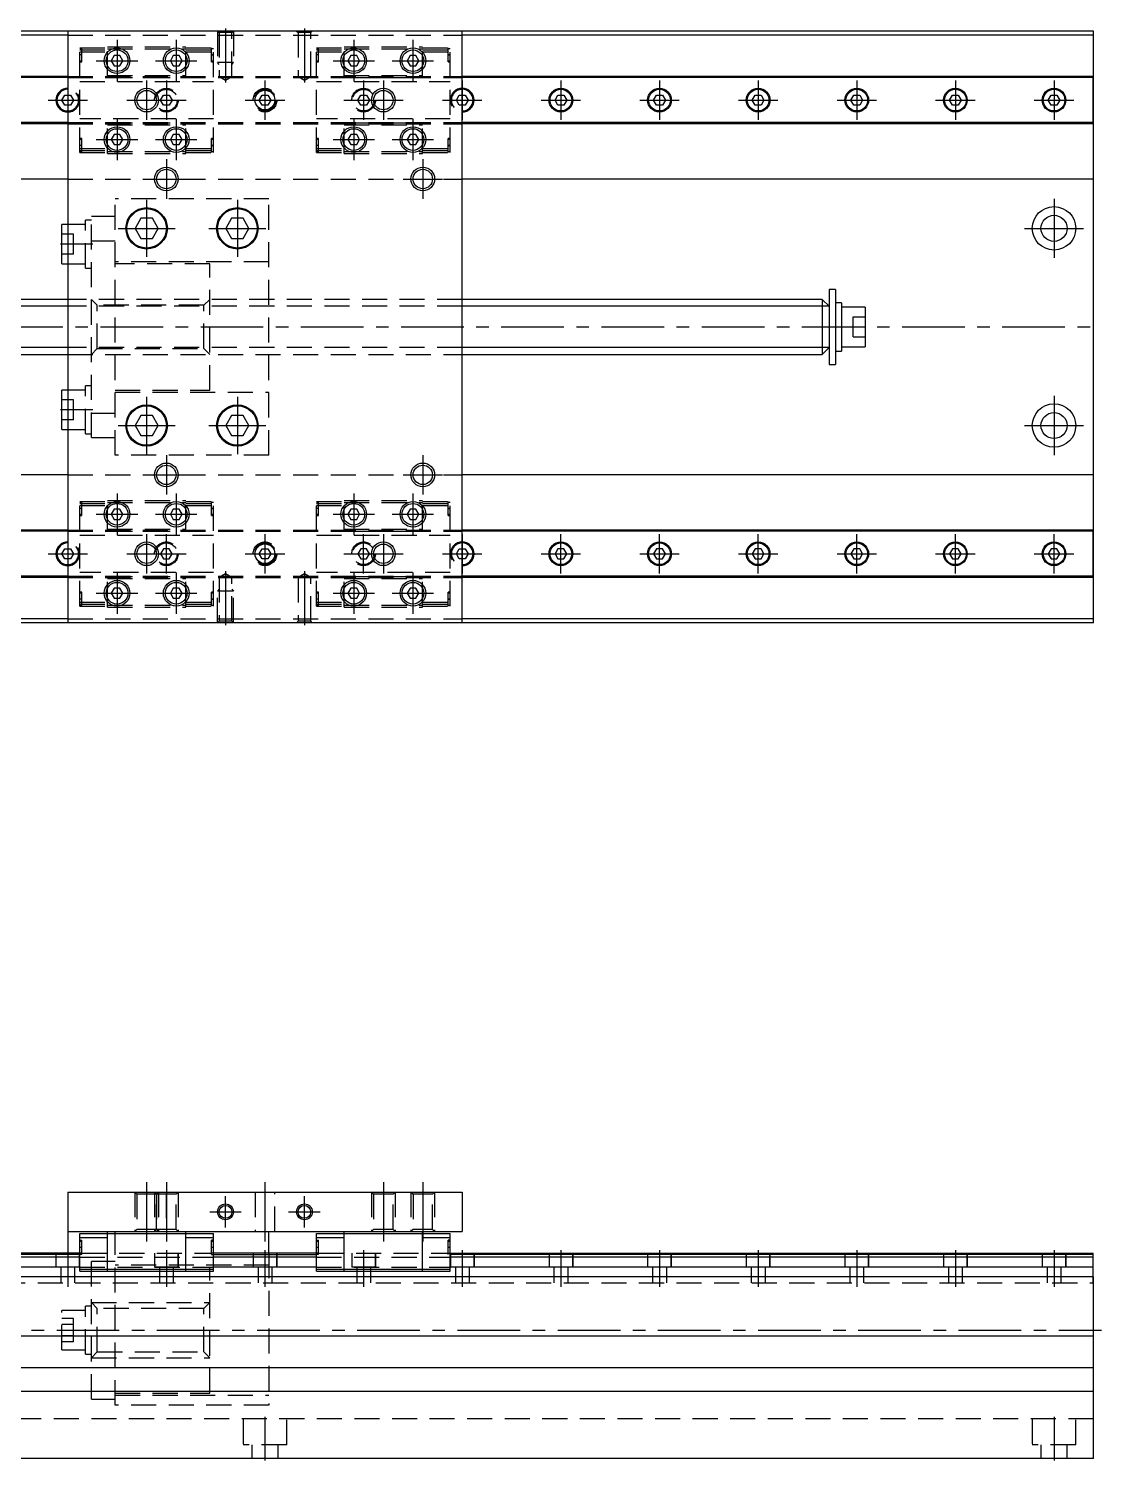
# Model space of a CAD drawing. Extents: x -2 to 779, y -8 to 380.
# Drawn here: x 507.6 to 779.5, y 17 to 380 of the extents above; entities that cross this region are included whole.
import ezdxf

# ---------------------------------------------------------------- set-up
doc = ezdxf.new("R2010")
doc.units = 0
doc.header["$LTSCALE"] = 0.5
doc.linetypes.add('CENTER', pattern=[50.8, 31.75, -6.35, 6.35, -6.35])
doc.linetypes.add('DASHED', pattern=[19.05, 12.7, -6.35])
for name, color, linetype in [('MSM_CENTER', 1, 'CENTER'), ('MSM_CONTINUOUS', 7, 'CONTINUOUS'), ('MSM_DASHED', 4, 'DASHED'), ('MSM_NARROW', 5, 'CONTINUOUS')]:
    doc.layers.add(name, color=color, linetype=linetype)

msp = doc.modelspace()

# ---------------------------------------------------------------- linework, layer by layer
at = {"layer": 'MSM_CENTER'}
for p, q in [((557.49, 379.96), (557.49, 366.28)), ((577.49, 379.96), (577.49, 366.28)), ((529.99, 377.08), (529.99, 366.58)), ((544.99, 377.08), (544.99, 366.58)), ((589.99, 377.08), (589.99, 366.58)), ((604.99, 377.08), (604.99, 366.58)), ((521.07, 373.33), (520.52, 373.33)), ((524.74, 371.83), (535.24, 371.83)), ((539.74, 371.83), (550.24, 371.83)), ((554.47, 373.33), (553.92, 373.33)), ((581.07, 373.33), (580.52, 373.33)), ((584.74, 371.83), (595.24, 371.83)), ((599.74, 371.83), (610.24, 371.83)), ((614.47, 373.33), (613.92, 373.33)), ((517.49, 366.83), (517.49, 356.83)), ((537.49, 366.83), (537.49, 356.83)), ((542.49, 366.83), (542.49, 356.83)), ((567.49, 366.83), (567.49, 356.83)), ((592.49, 366.83), (592.49, 356.83)), ((597.49, 366.83), (597.49, 356.83)), ((617.49, 366.83), (617.49, 356.83)), ((642.49, 366.83), (642.49, 356.83)), ((667.49, 366.83), (667.49, 356.83)), ((692.49, 366.83), (692.49, 356.83)), ((717.49, 366.83), (717.49, 356.83)), ((742.49, 366.83), (742.49, 356.83)), ((767.49, 366.83), (767.49, 356.83)), ((512.49, 361.83), (522.49, 361.83)), ((532.49, 361.83), (547.49, 361.83)), ((562.49, 361.83), (572.49, 361.83)), ((587.49, 361.83), (602.49, 361.83)), ((612.49, 361.83), (622.49, 361.83)), ((637.49, 361.83), (647.49, 361.83)), ((662.49, 361.83), (672.49, 361.83)), ((687.49, 361.83), (697.49, 361.83)), ((712.49, 361.83), (722.49, 361.83)), ((737.49, 361.83), (747.49, 361.83)), ((762.49, 361.83), (772.49, 361.83)), ((529.99, 357.08), (529.99, 346.58)), ((544.99, 357.08), (544.99, 346.58)), ((589.99, 357.08), (589.99, 346.58)), ((604.99, 357.08), (604.99, 346.58)), ((521.07, 350.33), (520.52, 350.33)), ((524.74, 351.83), (535.24, 351.83)), ((539.74, 351.83), (550.24, 351.83)), ((554.47, 350.33), (553.92, 350.33)), ((581.07, 350.33), (580.52, 350.33)), ((584.74, 351.83), (595.24, 351.83)), ((599.74, 351.83), (610.24, 351.83)), ((614.47, 350.33), (613.92, 350.33)), ((542.49, 346.83), (542.49, 336.83)), ((607.49, 346.83), (607.49, 336.83)), ((537.49, 341.83), (547.49, 341.83)), ((602.49, 341.83), (612.49, 341.83)), ((537.49, 336.58), (537.49, 322.08)), ((560.49, 336.58), (560.49, 322.08)), ((767.49, 336.83), (767.49, 321.83)), ((530.24, 329.33), (544.74, 329.33)), ((553.24, 329.33), (567.74, 329.33)), ((759.99, 329.33), (774.99, 329.33)), ((523.87, 325.33), (515.62, 325.33)), ((246.39, 304.33), (779.49, 304.33)), ((767.49, 286.83), (767.49, 271.83)), ((523.87, 283.33), (515.62, 283.33)), ((537.49, 286.58), (537.49, 272.08)), ((560.49, 286.58), (560.49, 272.08)), ((530.24, 279.33), (544.74, 279.33)), ((553.24, 279.33), (567.74, 279.33)), ((759.99, 279.33), (774.99, 279.33)), ((542.49, 271.83), (542.49, 261.83)), ((607.49, 271.83), (607.49, 261.83)), ((537.49, 266.83), (547.49, 266.83)), ((602.49, 266.83), (612.49, 266.83)), ((529.99, 262.08), (529.99, 251.58)), ((544.99, 262.08), (544.99, 251.58)), ((589.99, 262.08), (589.99, 251.58)), ((604.99, 262.08), (604.99, 251.58)), ((521.07, 258.33), (520.52, 258.33)), ((554.47, 258.33), (553.92, 258.33)), ((581.07, 258.33), (580.52, 258.33)), ((614.47, 258.33), (613.92, 258.33)), ((524.74, 256.83), (535.24, 256.83)), ((539.74, 256.83), (550.24, 256.83)), ((584.74, 256.83), (595.24, 256.83)), ((599.74, 256.83), (610.24, 256.83)), ((517.49, 251.83), (517.49, 241.83)), ((537.49, 251.83), (537.49, 241.83)), ((542.49, 241.83), (542.49, 251.83)), ((567.49, 251.83), (567.49, 241.83)), ((592.49, 241.83), (592.49, 251.83)), ((597.49, 251.83), (597.49, 241.83)), ((617.49, 251.83), (617.49, 241.83)), ((642.49, 241.83), (642.49, 251.83)), ((667.49, 241.83), (667.49, 251.83)), ((692.49, 241.83), (692.49, 251.83)), ((717.49, 241.83), (717.49, 251.83)), ((742.49, 241.83), (742.49, 251.83)), ((767.49, 241.83), (767.49, 251.83)), ((512.49, 246.83), (522.49, 246.83)), ((532.49, 246.83), (547.49, 246.83)), ((562.49, 246.83), (572.49, 246.83)), ((587.49, 246.83), (602.49, 246.83)), ((612.49, 246.83), (622.49, 246.83)), ((637.49, 246.83), (647.49, 246.83)), ((662.49, 246.83), (672.49, 246.83)), ((687.49, 246.83), (697.49, 246.83)), ((712.49, 246.83), (722.49, 246.83)), ((737.49, 246.83), (747.49, 246.83)), ((762.49, 246.83), (772.49, 246.83)), ((529.99, 242.08), (529.99, 231.58)), ((544.99, 242.08), (544.99, 231.58)), ((557.49, 242.39), (557.49, 228.71)), ((577.49, 242.39), (577.49, 228.71)), ((589.99, 242.08), (589.99, 231.58)), ((604.99, 242.08), (604.99, 231.58)), ((524.74, 236.83), (535.24, 236.83)), ((539.74, 236.83), (550.24, 236.83)), ((584.74, 236.83), (595.24, 236.83)), ((599.74, 236.83), (610.24, 236.83)), ((521.07, 235.33), (520.52, 235.33)), ((554.47, 235.33), (553.92, 235.33)), ((581.07, 235.33), (580.52, 235.33)), ((614.47, 235.33), (613.92, 235.33)), ((537.49, 87.5), (537.49, 72.5)), ((542.49, 87.5), (542.49, 72.5)), ((567.49, 87.5), (567.49, 72.5)), ((597.49, 87.5), (597.49, 72.5)), ((607.49, 87.5), (607.49, 72.5)), ((557.49, 76), (557.49, 84)), ((577.49, 76), (577.49, 84)), ((553.49, 80), (561.49, 80)), ((573.49, 80), (581.49, 80)), ((517.49, 70.32), (517.49, 60.98)), ((521.07, 71), (520.52, 71)), ((542.49, 70.32), (542.49, 60.98)), ((554.47, 71), (553.92, 71)), ((567.49, 70.32), (567.49, 60.98)), ((581.07, 71), (580.52, 71)), ((592.49, 70.32), (592.49, 60.98)), ((614.47, 71), (613.92, 71)), ((617.49, 70.32), (617.49, 60.98)), ((642.49, 70.32), (642.49, 60.98)), ((667.49, 70.32), (667.49, 60.98)), ((692.49, 70.32), (692.49, 60.98)), ((717.49, 70.32), (717.49, 60.98)), ((742.49, 70.32), (742.49, 60.98)), ((767.49, 70.32), (767.49, 60.98)), ((286.09, 50), (779.49, 50)), ((567.49, 28), (567.49, 17)), ((767.49, 28), (767.49, 17))]:
    msp.add_line(p, q, dxfattribs=at)
at = {"layer": 'MSM_CONTINUOUS'}
for p, q in [((517.49, 378.33), (357.49, 378.33)), ((777.49, 379.33), (357.54, 379.33)), ((517.49, 379.33), (517.49, 229.33)), ((617.49, 229.33), (617.49, 379.33)), ((777.49, 378.33), (617.49, 378.33)), ((777.49, 229.33), (777.49, 379.33)), ((529.25, 373.11), (528.51, 371.83)), ((528.51, 371.83), (529.25, 370.55)), ((530.73, 373.11), (529.25, 373.11)), ((529.25, 370.55), (530.73, 370.55)), ((531.47, 371.83), (530.73, 373.11)), ((530.73, 370.55), (531.47, 371.83)), ((544.25, 373.11), (543.51, 371.83)), ((543.51, 371.83), (544.25, 370.55)), ((545.73, 373.11), (544.25, 373.11)), ((544.25, 370.55), (545.73, 370.55)), ((546.47, 371.83), (545.73, 373.11)), ((545.73, 370.55), (546.47, 371.83)), ((589.25, 373.11), (588.51, 371.83)), ((588.51, 371.83), (589.25, 370.55)), ((590.73, 373.11), (589.25, 373.11)), ((589.25, 370.55), (590.73, 370.55)), ((591.47, 371.83), (590.73, 373.11)), ((590.73, 370.55), (591.47, 371.83)), ((604.25, 373.11), (603.51, 371.83)), ((603.51, 371.83), (604.25, 370.55)), ((605.73, 373.11), (604.25, 373.11)), ((604.25, 370.55), (605.73, 370.55)), ((606.47, 371.83), (605.73, 373.11)), ((605.73, 370.55), (606.47, 371.83)), ((517.49, 367.83), (357.49, 367.83)), ((517.49, 367.53), (357.49, 367.53)), ((777.49, 367.83), (617.49, 367.83)), ((777.44, 367.53), (617.49, 367.53)), ((777.44, 355.83), (777.44, 367.83)), ((516.01, 361.83), (516.75, 363.11)), ((516.75, 363.11), (517.49, 363.11)), ((566.01, 361.83), (566.75, 363.11)), ((566.75, 363.11), (568.23, 363.11)), ((568.23, 363.11), (568.97, 361.83)), ((617.49, 363.11), (618.23, 363.11)), ((618.23, 363.11), (618.97, 361.83)), ((641.01, 361.83), (641.75, 363.11)), ((641.75, 363.11), (643.23, 363.11)), ((643.23, 363.11), (643.97, 361.83)), ((666.01, 361.83), (666.75, 363.11)), ((666.75, 363.11), (668.23, 363.11)), ((668.23, 363.11), (668.97, 361.83)), ((691.01, 361.83), (691.75, 363.11)), ((691.75, 363.11), (693.23, 363.11)), ((693.23, 363.11), (693.97, 361.83)), ((716.01, 361.83), (716.75, 363.11)), ((716.75, 363.11), (718.23, 363.11)), ((718.23, 363.11), (718.97, 361.83)), ((741.01, 361.83), (741.75, 363.11)), ((741.75, 363.11), (743.23, 363.11)), ((743.23, 363.11), (743.97, 361.83)), ((766.01, 361.83), (766.75, 363.11)), ((766.75, 363.11), (768.23, 363.11)), ((768.23, 363.11), (768.97, 361.83)), ((516.75, 360.55), (516.01, 361.83)), ((517.49, 360.55), (516.75, 360.55)), ((566.75, 360.55), (566.01, 361.83)), ((568.23, 360.55), (566.75, 360.55)), ((568.97, 361.83), (568.23, 360.55)), ((618.23, 360.55), (617.49, 360.55)), ((618.97, 361.83), (618.23, 360.55)), ((641.75, 360.55), (641.01, 361.83)), ((643.23, 360.55), (641.75, 360.55)), ((643.97, 361.83), (643.23, 360.55)), ((666.75, 360.55), (666.01, 361.83)), ((668.23, 360.55), (666.75, 360.55)), ((668.97, 361.83), (668.23, 360.55)), ((691.75, 360.55), (691.01, 361.83)), ((693.23, 360.55), (691.75, 360.55)), ((693.97, 361.83), (693.23, 360.55)), ((716.75, 360.55), (716.01, 361.83)), ((718.23, 360.55), (716.75, 360.55)), ((718.97, 361.83), (718.23, 360.55)), ((741.75, 360.55), (741.01, 361.83)), ((743.23, 360.55), (741.75, 360.55)), ((743.97, 361.83), (743.23, 360.55)), ((766.75, 360.55), (766.01, 361.83)), ((768.23, 360.55), (766.75, 360.55)), ((768.97, 361.83), (768.23, 360.55)), ((517.49, 356.13), (357.49, 356.13)), ((517.49, 355.83), (357.49, 355.83)), ((777.44, 356.13), (617.49, 356.13)), ((777.44, 355.83), (617.49, 355.83)), ((529.25, 353.11), (528.51, 351.83)), ((530.73, 353.11), (529.25, 353.11)), ((531.47, 351.83), (530.73, 353.11)), ((544.25, 353.11), (543.51, 351.83)), ((545.73, 353.11), (544.25, 353.11)), ((546.47, 351.83), (545.73, 353.11)), ((589.25, 353.11), (588.51, 351.83)), ((590.73, 353.11), (589.25, 353.11)), ((591.47, 351.83), (590.73, 353.11)), ((604.25, 353.11), (603.51, 351.83)), ((605.73, 353.11), (604.25, 353.11)), ((606.47, 351.83), (605.73, 353.11)), ((528.51, 351.83), (529.25, 350.55)), ((529.25, 350.55), (530.73, 350.55)), ((530.73, 350.55), (531.47, 351.83)), ((543.51, 351.83), (544.25, 350.55)), ((544.25, 350.55), (545.73, 350.55)), ((545.73, 350.55), (546.47, 351.83)), ((588.51, 351.83), (589.25, 350.55)), ((589.25, 350.55), (590.73, 350.55)), ((590.73, 350.55), (591.47, 351.83)), ((603.51, 351.83), (604.25, 350.55)), ((604.25, 350.55), (605.73, 350.55)), ((605.73, 350.55), (606.47, 351.83)), ((517.49, 341.83), (357.49, 341.83)), ((777.49, 341.83), (617.49, 341.83)), ((515.99, 320.33), (515.99, 330.33)), ((517.49, 330.33), (515.99, 330.33)), ((536.03, 331.87), (534.56, 329.33)), ((538.96, 331.87), (536.03, 331.87)), ((540.43, 329.33), (538.96, 331.87)), ((559.03, 331.87), (557.56, 329.33)), ((561.96, 331.87), (559.03, 331.87)), ((563.43, 329.33), (561.96, 331.87)), ((534.56, 329.33), (536.03, 326.79)), ((536.03, 326.79), (538.96, 326.79)), ((538.96, 326.79), (540.43, 329.33)), ((557.56, 329.33), (559.03, 326.79)), ((559.03, 326.79), (561.96, 326.79)), ((561.96, 326.79), (563.43, 329.33)), ((515.99, 320.33), (517.49, 320.33)), ((710.49, 313.83), (710.49, 294.83)), ((712.09, 313.83), (710.49, 313.83)), ((712.09, 313.83), (712.09, 294.83)), ((517.49, 311.33), (357.49, 311.33)), ((708.74, 311.33), (617.49, 311.33)), ((710.49, 309.58), (708.74, 311.33)), ((708.74, 311.33), (708.74, 297.33)), ((713.59, 310.43), (712.09, 310.43)), ((713.59, 310.43), (713.59, 298.23)), ((719.59, 309.33), (713.59, 309.33)), ((719.59, 309.33), (719.59, 299.33)), ((708.74, 297.33), (710.49, 299.08)), ((712.09, 298.23), (713.59, 298.23)), ((713.59, 299.33), (719.59, 299.33)), ((357.49, 297.33), (517.49, 297.33)), ((617.49, 297.33), (708.74, 297.33)), ((710.49, 294.83), (712.09, 294.83)), ((515.99, 278.33), (515.99, 288.33)), ((517.49, 288.33), (515.99, 288.33)), ((536.03, 281.87), (534.56, 279.33)), ((538.96, 281.87), (536.03, 281.87)), ((540.43, 279.33), (538.96, 281.87)), ((559.03, 281.87), (557.56, 279.33)), ((561.96, 281.87), (559.03, 281.87)), ((563.43, 279.33), (561.96, 281.87)), ((515.99, 278.33), (517.49, 278.33)), ((534.56, 279.33), (536.03, 276.79)), ((536.03, 276.79), (538.96, 276.79)), ((538.96, 276.79), (540.43, 279.33)), ((557.56, 279.33), (559.03, 276.79)), ((559.03, 276.79), (561.96, 276.79)), ((561.96, 276.79), (563.43, 279.33)), ((517.49, 266.83), (357.49, 266.83)), ((777.49, 266.83), (617.49, 266.83)), ((529.25, 258.11), (528.51, 256.83)), ((530.73, 258.11), (529.25, 258.11)), ((531.47, 256.83), (530.73, 258.11)), ((544.25, 258.11), (543.51, 256.83)), ((545.73, 258.11), (544.25, 258.11)), ((546.47, 256.83), (545.73, 258.11)), ((589.25, 258.11), (588.51, 256.83)), ((590.73, 258.11), (589.25, 258.11)), ((591.47, 256.83), (590.73, 258.11)), ((604.25, 258.11), (603.51, 256.83)), ((605.73, 258.11), (604.25, 258.11)), ((606.47, 256.83), (605.73, 258.11)), ((528.51, 256.83), (529.25, 255.55)), ((529.25, 255.55), (530.73, 255.55)), ((530.73, 255.55), (531.47, 256.83)), ((543.51, 256.83), (544.25, 255.55)), ((544.25, 255.55), (545.73, 255.55)), ((545.73, 255.55), (546.47, 256.83)), ((588.51, 256.83), (589.25, 255.55)), ((589.25, 255.55), (590.73, 255.55)), ((590.73, 255.55), (591.47, 256.83)), ((603.51, 256.83), (604.25, 255.55)), ((604.25, 255.55), (605.73, 255.55)), ((605.73, 255.55), (606.47, 256.83)), ((517.49, 252.83), (357.49, 252.83)), ((517.49, 252.53), (357.49, 252.53)), ((777.44, 252.83), (617.49, 252.83)), ((777.44, 252.53), (617.49, 252.53)), ((777.44, 240.83), (777.44, 252.83)), ((516.01, 246.83), (516.75, 248.11)), ((516.75, 245.55), (516.01, 246.83)), ((516.75, 248.11), (517.49, 248.11)), ((566.01, 246.83), (566.75, 248.11)), ((566.75, 245.55), (566.01, 246.83)), ((566.75, 248.11), (568.23, 248.11)), ((568.23, 248.11), (568.97, 246.83)), ((568.97, 246.83), (568.23, 245.55)), ((617.49, 248.11), (618.23, 248.11)), ((618.23, 248.11), (618.97, 246.83)), ((618.97, 246.83), (618.23, 245.55)), ((641.75, 248.11), (641.01, 246.83)), ((641.01, 246.83), (641.75, 245.55)), ((643.23, 248.11), (641.75, 248.11)), ((643.97, 246.83), (643.23, 248.11)), ((643.23, 245.55), (643.97, 246.83)), ((666.75, 248.11), (666.01, 246.83)), ((666.01, 246.83), (666.75, 245.55)), ((668.23, 248.11), (666.75, 248.11)), ((668.97, 246.83), (668.23, 248.11)), ((668.23, 245.55), (668.97, 246.83)), ((691.75, 248.11), (691.01, 246.83)), ((691.01, 246.83), (691.75, 245.55)), ((693.23, 248.11), (691.75, 248.11)), ((693.97, 246.83), (693.23, 248.11)), ((693.23, 245.55), (693.97, 246.83)), ((716.75, 248.11), (716.01, 246.83)), ((716.01, 246.83), (716.75, 245.55)), ((718.23, 248.11), (716.75, 248.11)), ((718.97, 246.83), (718.23, 248.11)), ((718.23, 245.55), (718.97, 246.83)), ((741.75, 248.11), (741.01, 246.83)), ((741.01, 246.83), (741.75, 245.55)), ((743.23, 248.11), (741.75, 248.11)), ((743.97, 246.83), (743.23, 248.11)), ((743.23, 245.55), (743.97, 246.83)), ((766.75, 248.11), (766.01, 246.83)), ((766.01, 246.83), (766.75, 245.55)), ((768.23, 248.11), (766.75, 248.11)), ((768.97, 246.83), (768.23, 248.11)), ((768.23, 245.55), (768.97, 246.83)), ((517.49, 245.55), (516.75, 245.55)), ((568.23, 245.55), (566.75, 245.55)), ((618.23, 245.55), (617.49, 245.55)), ((641.75, 245.55), (643.23, 245.55)), ((666.75, 245.55), (668.23, 245.55)), ((691.75, 245.55), (693.23, 245.55)), ((716.75, 245.55), (718.23, 245.55)), ((741.75, 245.55), (743.23, 245.55)), ((766.75, 245.55), (768.23, 245.55)), ((517.49, 241.13), (357.49, 241.13)), ((517.49, 240.83), (357.49, 240.83)), ((777.44, 241.13), (617.49, 241.13)), ((777.49, 240.83), (617.49, 240.83)), ((529.25, 238.11), (528.51, 236.83)), ((528.51, 236.83), (529.25, 235.55)), ((530.73, 238.11), (529.25, 238.11)), ((531.47, 236.83), (530.73, 238.11)), ((530.73, 235.55), (531.47, 236.83)), ((544.25, 238.11), (543.51, 236.83)), ((543.51, 236.83), (544.25, 235.55)), ((545.73, 238.11), (544.25, 238.11)), ((546.47, 236.83), (545.73, 238.11)), ((545.73, 235.55), (546.47, 236.83)), ((589.25, 238.11), (588.51, 236.83)), ((588.51, 236.83), (589.25, 235.55)), ((590.73, 238.11), (589.25, 238.11)), ((591.47, 236.83), (590.73, 238.11)), ((590.73, 235.55), (591.47, 236.83)), ((604.25, 238.11), (603.51, 236.83)), ((603.51, 236.83), (604.25, 235.55)), ((605.73, 238.11), (604.25, 238.11)), ((606.47, 236.83), (605.73, 238.11)), ((605.73, 235.55), (606.47, 236.83)), ((529.25, 235.55), (530.73, 235.55)), ((544.25, 235.55), (545.73, 235.55)), ((589.25, 235.55), (590.73, 235.55)), ((604.25, 235.55), (605.73, 235.55)), ((517.49, 230.33), (357.49, 230.33)), ((777.49, 229.33), (357.54, 229.33)), ((777.49, 230.33), (617.49, 230.33)), ((517.49, 85), (517.49, 75)), ((517.49, 85), (617.49, 85)), ((617.49, 85), (617.49, 75)), ((517.49, 75), (617.49, 75)), ((520.54, 74.5), (554.44, 74.5)), ((520.54, 65), (520.54, 74.5)), ((520.54, 73.5), (527.54, 73.5)), ((520.54, 72.8), (521.04, 72.8)), ((521.04, 69.2), (521.04, 72.8)), ((527.54, 65), (527.54, 75)), ((547.44, 65), (547.44, 75)), ((547.44, 73.5), (554.44, 73.5)), ((553.94, 69.2), (553.94, 72.8)), ((554.44, 72.8), (553.94, 72.8)), ((554.44, 65), (554.44, 74.5)), ((568.49, 69.5), (568.49, 75)), ((580.54, 65), (580.54, 74.5)), ((580.54, 74.5), (614.44, 74.5)), ((580.54, 73.5), (587.54, 73.5)), ((580.54, 72.8), (581.04, 72.8)), ((581.04, 69.2), (581.04, 72.8)), ((587.54, 65), (587.54, 75)), ((607.44, 65), (607.44, 75)), ((607.44, 73.5), (614.44, 73.5)), ((614.44, 72.8), (613.94, 72.8)), ((613.94, 69.2), (613.94, 72.8)), ((614.44, 65), (614.44, 74.5)), ((521.04, 69.5), (357.49, 69.5)), ((521.04, 69.2), (357.49, 69.2)), ((521.04, 72.5), (520.54, 72.5)), ((521.04, 69.2), (520.54, 69.2)), ((554.44, 72.5), (553.94, 72.5)), ((581.04, 69.5), (553.94, 69.5)), ((553.94, 69.2), (580.54, 69.2)), ((553.94, 69.2), (554.44, 69.2)), ((581.04, 72.5), (580.54, 72.5)), ((581.04, 69.2), (580.54, 69.2)), ((614.44, 72.5), (613.94, 72.5)), ((613.94, 69.5), (777.44, 69.5)), ((777.44, 69.2), (614.44, 69.2)), ((777.44, 63.5), (777.44, 69.5)), ((520.54, 68.55), (357.49, 68.55)), ((520.54, 65.95), (357.49, 65.95)), ((520.54, 65.5), (554.44, 65.5)), ((580.54, 68.55), (554.44, 68.55)), ((580.54, 65.95), (554.44, 65.95)), ((580.54, 65.5), (614.44, 65.5)), ((777.44, 68.55), (614.44, 68.55)), ((777.44, 65.95), (614.44, 65.95)), ((777.49, 63.5), (357.49, 63.5)), ((520.54, 65), (554.44, 65)), ((580.54, 65), (614.44, 65)), ((777.49, 17.5), (777.49, 63.5)), ((777.49, 48.5), (357.49, 48.5)), ((357.49, 40.5), (777.49, 40.5)), ((777.49, 34.5), (357.49, 34.5)), ((777.49, 17.5), (357.49, 17.5))]:
    msp.add_line(p, q, dxfattribs=at)
for centre, radius in [((529.99, 371.83), 3.25), ((529.99, 371.83), 2.75), ((544.99, 371.83), 3.25), ((544.99, 371.83), 2.75), ((589.99, 371.83), 3.25), ((589.99, 371.83), 2.75), ((604.99, 371.83), 3.25), ((604.99, 371.83), 2.75), ((537.49, 361.83), 2.46), ((567.49, 361.83), 2.5), ((597.49, 361.83), 2.46), ((642.49, 361.83), 3), ((642.49, 361.83), 2.75), ((667.49, 361.83), 3), ((667.49, 361.83), 2.75), ((692.49, 361.83), 3), ((692.49, 361.83), 2.75), ((717.49, 361.83), 3), ((717.49, 361.83), 2.75), ((742.49, 361.83), 3), ((742.49, 361.83), 2.75), ((767.49, 361.83), 3), ((767.49, 361.83), 2.75), ((529.99, 351.83), 3.25), ((529.99, 351.83), 2.75), ((544.99, 351.83), 3.25), ((544.99, 351.83), 2.75), ((589.99, 351.83), 3.25), ((589.99, 351.83), 2.75), ((604.99, 351.83), 3.25), ((604.99, 351.83), 2.75), ((542.49, 341.83), 2.46), ((607.49, 341.83), 2.46), ((537.49, 329.33), 5.25), ((537.49, 329.33), 5), ((560.49, 329.33), 5.25), ((560.49, 329.33), 5), ((767.49, 329.33), 5.5), ((767.49, 329.33), 3.3), ((537.49, 279.33), 5.25), ((537.49, 279.33), 5), ((560.49, 279.33), 5.25), ((560.49, 279.33), 5), ((767.49, 279.33), 5.5), ((767.49, 279.33), 3.3), ((542.49, 266.83), 2.46), ((607.49, 266.83), 2.46), ((529.99, 256.83), 3.25), ((529.99, 256.83), 2.75), ((544.99, 256.83), 3.25), ((544.99, 256.83), 2.75), ((589.99, 256.83), 3.25), ((589.99, 256.83), 2.75), ((604.99, 256.83), 3.25), ((604.99, 256.83), 2.75), ((537.49, 246.83), 2.46), ((567.49, 246.83), 2.5), ((597.49, 246.83), 2.46), ((642.49, 246.83), 3), ((642.49, 246.83), 2.75), ((667.49, 246.83), 3), ((667.49, 246.83), 2.75), ((692.49, 246.83), 3), ((692.49, 246.83), 2.75), ((717.49, 246.83), 3), ((717.49, 246.83), 2.75), ((742.49, 246.83), 3), ((742.49, 246.83), 2.75), ((767.49, 246.83), 3), ((767.49, 246.83), 2.75), ((529.99, 236.83), 3.25), ((529.99, 236.83), 2.75), ((544.99, 236.83), 3.25), ((544.99, 236.83), 2.75), ((589.99, 236.83), 3.25), ((589.99, 236.83), 2.75), ((604.99, 236.83), 3.25), ((604.99, 236.83), 2.75), ((557.49, 80), 1.62), ((577.49, 80), 1.62)]:
    msp.add_circle(centre, radius, dxfattribs=at)
for centre, radius, start, end in [((517.49, 361.83), 3, 90, 270), ((517.49, 361.83), 2.75, 90, 270), ((617.49, 361.83), 3, 270, 90), ((617.49, 361.83), 2.75, 270, 90), ((517.49, 246.83), 3, 90, 270), ((517.49, 246.83), 2.75, 90, 270), ((617.49, 246.83), 3, 270, 90), ((617.49, 246.83), 2.75, 270, 90)]:
    msp.add_arc(centre, radius, start, end, dxfattribs=at)
at = {"layer": 'MSM_DASHED'}
for p, q in [((517.49, 378.33), (617.49, 378.33)), ((555.49, 379.33), (555.87, 378.96)), ((555.49, 379.33), (555.49, 371.33)), ((555.87, 378.96), (555.87, 367.83)), ((559.11, 378.96), (555.87, 378.96)), ((559.11, 378.96), (559.49, 379.33)), ((559.11, 367.83), (559.11, 378.96)), ((559.49, 379.33), (559.49, 371.33)), ((575.49, 379.33), (575.87, 378.96)), ((575.87, 378.96), (575.87, 367.83)), ((579.11, 378.96), (575.87, 378.96)), ((579.11, 378.96), (579.49, 379.33)), ((579.11, 367.83), (579.11, 378.96)), ((520.54, 348.58), (520.54, 375.08)), ((520.54, 375.08), (527.54, 375.08)), ((521.04, 374.83), (520.54, 374.83)), ((520.54, 374.58), (527.54, 374.58)), ((520.54, 374.08), (527.54, 374.08)), ((521.04, 371.53), (521.04, 375.08)), ((527.54, 375.33), (547.44, 375.33)), ((527.54, 367.58), (527.54, 375.33)), ((527.54, 374.83), (547.44, 374.83)), ((547.44, 367.58), (547.44, 375.33)), ((547.44, 375.08), (554.44, 375.08)), ((547.44, 374.58), (554.44, 374.58)), ((547.44, 374.08), (554.44, 374.08)), ((553.94, 371.53), (553.94, 375.08)), ((554.44, 374.83), (553.94, 374.83)), ((554.44, 348.58), (554.44, 375.08)), ((580.54, 375.08), (587.54, 375.08)), ((580.54, 348.58), (580.54, 375.08)), ((581.04, 374.83), (580.54, 374.83)), ((580.54, 374.58), (587.54, 374.58)), ((580.54, 374.08), (587.54, 374.08)), ((581.04, 371.53), (581.04, 375.08)), ((587.54, 375.33), (607.44, 375.33)), ((587.54, 367.58), (587.54, 375.33)), ((587.54, 374.83), (607.44, 374.83)), ((607.44, 367.58), (607.44, 375.33)), ((607.44, 375.08), (614.44, 375.08)), ((607.44, 374.58), (614.44, 374.58)), ((607.44, 374.08), (614.44, 374.08)), ((613.94, 371.53), (613.94, 375.08)), ((614.44, 374.83), (613.94, 374.83)), ((614.44, 348.58), (614.44, 375.08)), ((521.04, 373.33), (520.54, 373.33)), ((520.54, 371.83), (521.04, 371.83)), ((520.54, 371.53), (521.04, 371.53)), ((553.94, 373.33), (554.44, 373.33)), ((553.94, 371.83), (554.44, 371.83)), ((553.94, 371.53), (554.44, 371.53)), ((559.49, 371.33), (555.49, 371.33)), ((555.87, 370.83), (555.49, 371.33)), ((559.11, 370.83), (559.49, 371.33)), ((581.04, 373.33), (580.54, 373.33)), ((580.54, 371.83), (581.04, 371.83)), ((580.54, 371.53), (581.04, 371.53)), ((613.94, 373.33), (614.44, 373.33)), ((613.94, 371.83), (614.44, 371.83)), ((613.94, 371.53), (614.44, 371.53)), ((517.49, 367.83), (617.49, 367.83)), ((517.49, 367.53), (617.49, 367.53)), ((527.54, 368.08), (547.44, 368.08)), ((527.54, 367.58), (547.44, 367.58)), ((555.87, 367.83), (557.49, 366.9)), ((557.49, 366.9), (559.11, 367.83)), ((575.87, 367.83), (577.49, 366.9)), ((577.49, 366.9), (579.11, 367.83)), ((587.54, 368.08), (607.44, 368.08)), ((587.54, 367.58), (607.44, 367.58)), ((517.49, 364.98), (517.49, 358.68)), ((517.49, 363.11), (518.23, 363.11)), ((518.23, 363.11), (518.97, 361.83)), ((520.54, 366.58), (554.44, 366.58)), ((541.01, 361.83), (541.75, 363.11)), ((541.75, 363.11), (543.23, 363.11)), ((543.23, 363.11), (543.97, 361.83)), ((580.54, 366.58), (614.44, 366.58)), ((591.01, 361.83), (591.75, 363.11)), ((591.75, 363.11), (593.23, 363.11)), ((593.23, 363.11), (593.97, 361.83)), ((616.01, 361.83), (616.75, 363.11)), ((616.75, 363.11), (617.49, 363.11)), ((518.23, 360.55), (517.49, 360.55)), ((518.97, 361.83), (518.23, 360.55)), ((541.75, 360.55), (541.01, 361.83)), ((543.23, 360.55), (541.75, 360.55)), ((543.97, 361.83), (543.23, 360.55)), ((591.75, 360.55), (591.01, 361.83)), ((593.23, 360.55), (591.75, 360.55)), ((593.97, 361.83), (593.23, 360.55)), ((616.75, 360.55), (616.01, 361.83)), ((617.49, 360.55), (616.75, 360.55)), ((517.49, 356.13), (617.49, 356.13)), ((517.49, 355.83), (617.49, 355.83)), ((554.44, 357.08), (520.54, 357.08)), ((527.54, 356.08), (547.44, 356.08)), ((527.54, 348.33), (527.54, 356.08)), ((547.44, 348.33), (547.44, 356.08)), ((614.44, 357.08), (580.54, 357.08)), ((587.54, 356.08), (607.44, 356.08)), ((587.54, 348.33), (587.54, 356.08)), ((607.44, 348.33), (607.44, 356.08)), ((521.04, 352.13), (520.54, 352.13)), ((521.04, 348.58), (521.04, 352.13)), ((527.54, 355.58), (547.44, 355.58)), ((553.94, 348.58), (553.94, 352.13)), ((554.44, 352.13), (553.94, 352.13)), ((581.04, 352.13), (580.54, 352.13)), ((581.04, 348.58), (581.04, 352.13)), ((587.54, 355.58), (607.44, 355.58)), ((613.94, 348.58), (613.94, 352.13)), ((614.44, 352.13), (613.94, 352.13)), ((521.04, 351.83), (520.54, 351.83)), ((521.04, 350.33), (520.54, 350.33)), ((520.54, 349.58), (527.54, 349.58)), ((520.54, 349.08), (527.54, 349.08)), ((520.54, 348.83), (521.04, 348.83)), ((520.54, 348.58), (527.54, 348.58)), ((527.54, 348.83), (547.44, 348.83)), ((547.44, 349.58), (554.44, 349.58)), ((547.44, 349.08), (554.44, 349.08)), ((547.44, 348.58), (554.44, 348.58)), ((554.44, 351.83), (553.94, 351.83)), ((553.94, 350.33), (554.44, 350.33)), ((553.94, 348.83), (554.44, 348.83)), ((581.04, 351.83), (580.54, 351.83)), ((581.04, 350.33), (580.54, 350.33)), ((580.54, 349.58), (587.54, 349.58)), ((580.54, 349.08), (587.54, 349.08)), ((580.54, 348.83), (581.04, 348.83)), ((580.54, 348.58), (587.54, 348.58)), ((587.54, 348.83), (607.44, 348.83)), ((607.44, 349.58), (614.44, 349.58)), ((607.44, 349.08), (614.44, 349.08)), ((607.44, 348.58), (614.44, 348.58)), ((614.44, 351.83), (613.94, 351.83)), ((613.94, 350.33), (614.44, 350.33)), ((613.94, 348.83), (614.44, 348.83)), ((527.54, 348.33), (547.44, 348.33)), ((587.54, 348.33), (607.44, 348.33)), ((517.49, 341.83), (617.49, 341.83)), ((568.49, 336.83), (529.49, 336.83)), ((529.49, 271.83), (529.49, 336.83)), ((568.49, 271.83), (568.49, 336.83)), ((521.99, 330.33), (517.49, 330.33)), ((521.99, 319.23), (521.99, 331.43)), ((523.49, 331.43), (521.99, 331.43)), ((529.49, 332.33), (523.49, 332.33)), ((523.49, 276.33), (523.49, 332.33)), ((518.99, 327.87), (515.99, 327.87)), ((518.99, 322.79), (518.99, 327.87)), ((518.99, 325.33), (515.99, 325.33)), ((523.49, 326.19), (529.49, 326.19)), ((518.99, 322.79), (515.99, 322.79)), ((517.49, 320.33), (521.99, 320.33)), ((568.49, 320.83), (529.49, 320.83)), ((553.49, 320.33), (529.49, 320.33)), ((553.49, 288.33), (553.49, 320.33)), ((521.99, 319.23), (523.49, 319.23)), ((617.49, 311.33), (517.49, 311.33)), ((617.49, 309.58), (517.49, 309.58)), ((524.99, 309.83), (523.49, 311.33)), ((524.99, 298.83), (524.99, 309.83)), ((551.99, 309.83), (524.99, 309.83)), ((553.49, 311.33), (551.99, 309.83)), ((551.99, 298.83), (551.99, 309.83)), ((716.59, 306.87), (719.59, 306.87)), ((716.59, 301.79), (716.59, 306.87)), ((716.59, 304.33), (719.59, 304.33)), ((716.59, 301.79), (719.59, 301.79)), ((617.49, 299.08), (517.49, 299.08)), ((523.49, 297.33), (524.99, 298.83)), ((524.99, 298.83), (551.99, 298.83)), ((551.99, 298.83), (553.49, 297.33)), ((517.49, 297.33), (617.49, 297.33)), ((521.99, 288.33), (517.49, 288.33)), ((521.99, 277.23), (521.99, 289.43)), ((523.49, 289.43), (521.99, 289.43)), ((529.49, 288.33), (553.49, 288.33)), ((529.49, 287.83), (568.49, 287.83)), ((518.99, 285.87), (515.99, 285.87)), ((518.99, 283.33), (515.99, 283.33)), ((518.99, 280.79), (518.99, 285.87)), ((518.99, 280.79), (515.99, 280.79)), ((523.49, 282.48), (529.49, 282.48)), ((517.49, 278.33), (521.99, 278.33)), ((521.99, 277.23), (523.49, 277.23)), ((523.49, 276.33), (529.49, 276.33)), ((568.49, 271.83), (529.49, 271.83)), ((517.49, 266.83), (617.49, 266.83)), ((520.54, 260.08), (527.54, 260.08)), ((520.54, 233.58), (520.54, 260.08)), ((521.04, 259.83), (520.54, 259.83)), ((520.54, 259.58), (527.54, 259.58)), ((520.54, 259.08), (527.54, 259.08)), ((521.04, 258.33), (520.54, 258.33)), ((521.04, 256.53), (521.04, 260.08)), ((527.54, 260.33), (547.44, 260.33)), ((527.54, 252.58), (527.54, 260.33)), ((527.54, 259.83), (547.44, 259.83)), ((547.44, 252.58), (547.44, 260.33)), ((547.44, 260.08), (554.44, 260.08)), ((547.44, 259.58), (554.44, 259.58)), ((547.44, 259.08), (554.44, 259.08)), ((553.94, 256.53), (553.94, 260.08)), ((554.44, 259.83), (553.94, 259.83)), ((553.94, 258.33), (554.44, 258.33)), ((554.44, 233.58), (554.44, 260.08)), ((580.54, 260.08), (587.54, 260.08)), ((580.54, 233.58), (580.54, 260.08)), ((581.04, 259.83), (580.54, 259.83)), ((580.54, 259.58), (587.54, 259.58)), ((580.54, 259.08), (587.54, 259.08)), ((581.04, 258.33), (580.54, 258.33)), ((581.04, 256.53), (581.04, 260.08)), ((587.54, 260.33), (607.44, 260.33)), ((587.54, 252.58), (587.54, 260.33)), ((587.54, 259.83), (607.44, 259.83)), ((607.44, 252.58), (607.44, 260.33)), ((607.44, 260.08), (614.44, 260.08)), ((607.44, 259.58), (614.44, 259.58)), ((607.44, 259.08), (614.44, 259.08)), ((613.94, 256.53), (613.94, 260.08)), ((614.44, 259.83), (613.94, 259.83)), ((613.94, 258.33), (614.44, 258.33)), ((614.44, 233.58), (614.44, 260.08)), ((520.54, 256.83), (521.04, 256.83)), ((520.54, 256.53), (521.04, 256.53)), ((553.94, 256.83), (554.44, 256.83)), ((553.94, 256.53), (554.44, 256.53)), ((580.54, 256.83), (581.04, 256.83)), ((580.54, 256.53), (581.04, 256.53)), ((613.94, 256.83), (614.44, 256.83)), ((613.94, 256.53), (614.44, 256.53)), ((517.49, 252.83), (617.49, 252.83)), ((517.49, 252.53), (617.49, 252.53)), ((520.54, 251.58), (554.44, 251.58)), ((527.54, 253.08), (547.44, 253.08)), ((527.54, 252.58), (547.44, 252.58)), ((580.54, 251.58), (614.44, 251.58)), ((587.54, 253.08), (607.44, 253.08)), ((587.54, 252.58), (607.44, 252.58)), ((517.49, 249.98), (517.49, 243.68)), ((517.49, 248.11), (518.23, 248.11)), ((518.23, 248.11), (518.97, 246.83)), ((518.97, 246.83), (518.23, 245.55)), ((541.75, 248.11), (541.01, 246.83)), ((541.01, 246.83), (541.75, 245.55)), ((543.23, 248.11), (541.75, 248.11)), ((543.97, 246.83), (543.23, 248.11)), ((543.23, 245.55), (543.97, 246.83)), ((591.75, 248.11), (591.01, 246.83)), ((591.01, 246.83), (591.75, 245.55)), ((593.23, 248.11), (591.75, 248.11)), ((593.97, 246.83), (593.23, 248.11)), ((593.23, 245.55), (593.97, 246.83)), ((616.01, 246.83), (616.75, 248.11)), ((616.75, 245.55), (616.01, 246.83)), ((616.75, 248.11), (617.49, 248.11)), ((518.23, 245.55), (517.49, 245.55)), ((541.75, 245.55), (543.23, 245.55)), ((591.75, 245.55), (593.23, 245.55)), ((617.49, 245.55), (616.75, 245.55)), ((517.49, 241.13), (617.49, 241.13)), ((517.49, 240.83), (617.49, 240.83)), ((554.44, 242.08), (520.54, 242.08)), ((527.54, 241.08), (547.44, 241.08)), ((527.54, 233.33), (527.54, 241.08)), ((527.54, 240.58), (547.44, 240.58)), ((547.44, 233.33), (547.44, 241.08)), ((557.49, 241.77), (555.87, 240.83)), ((555.87, 240.83), (555.87, 229.71)), ((559.11, 240.83), (557.49, 241.77)), ((559.11, 229.71), (559.11, 240.83)), ((577.49, 241.77), (575.87, 240.83)), ((575.87, 240.83), (575.87, 229.71)), ((579.11, 240.83), (577.49, 241.77)), ((579.11, 229.71), (579.11, 240.83)), ((614.44, 242.08), (580.54, 242.08)), ((587.54, 233.33), (587.54, 241.08)), ((587.54, 241.08), (607.44, 241.08)), ((587.54, 240.58), (607.44, 240.58)), ((607.44, 233.33), (607.44, 241.08)), ((521.04, 237.13), (520.54, 237.13)), ((521.04, 236.83), (520.54, 236.83)), ((521.04, 233.58), (521.04, 237.13)), ((553.94, 233.58), (553.94, 237.13)), ((554.44, 237.13), (553.94, 237.13)), ((554.44, 236.83), (553.94, 236.83)), ((555.87, 237.83), (555.49, 237.33)), ((559.49, 237.33), (555.49, 237.33)), ((555.49, 229.33), (555.49, 237.33)), ((559.11, 237.83), (559.49, 237.33)), ((559.49, 229.33), (559.49, 237.33)), ((581.04, 237.13), (580.54, 237.13)), ((581.04, 236.83), (580.54, 236.83)), ((581.04, 233.58), (581.04, 237.13)), ((613.94, 233.58), (613.94, 237.13)), ((614.44, 237.13), (613.94, 237.13)), ((614.44, 236.83), (613.94, 236.83)), ((521.04, 235.33), (520.54, 235.33)), ((520.54, 234.58), (527.54, 234.58)), ((520.54, 234.08), (527.54, 234.08)), ((520.54, 233.83), (521.04, 233.83)), ((520.54, 233.58), (527.54, 233.58)), ((527.54, 233.83), (547.44, 233.83)), ((527.54, 233.33), (547.44, 233.33)), ((547.44, 234.58), (554.44, 234.58)), ((547.44, 234.08), (554.44, 234.08)), ((547.44, 233.58), (554.44, 233.58)), ((553.94, 235.33), (554.44, 235.33)), ((553.94, 233.83), (554.44, 233.83)), ((581.04, 235.33), (580.54, 235.33)), ((580.54, 234.58), (587.54, 234.58)), ((580.54, 234.08), (587.54, 234.08)), ((580.54, 233.83), (581.04, 233.83)), ((580.54, 233.58), (587.54, 233.58)), ((587.54, 233.83), (607.44, 233.83)), ((587.54, 233.33), (607.44, 233.33)), ((607.44, 234.58), (614.44, 234.58)), ((607.44, 234.08), (614.44, 234.08)), ((607.44, 233.58), (614.44, 233.58)), ((613.94, 235.33), (614.44, 235.33)), ((613.94, 233.83), (614.44, 233.83)), ((517.49, 230.33), (617.49, 230.33)), ((555.87, 229.71), (555.49, 229.33)), ((559.11, 229.71), (555.87, 229.71)), ((559.49, 229.33), (559.11, 229.71)), ((575.87, 229.71), (575.49, 229.33)), ((579.11, 229.71), (575.87, 229.71)), ((579.49, 229.33), (579.11, 229.71)), ((517.49, 85), (517.49, 65.83)), ((534.49, 85), (535.03, 84.46)), ((534.49, 85), (534.49, 75)), ((535.03, 84.46), (535.03, 75.54)), ((539.95, 84.46), (535.03, 84.46)), ((539.49, 85), (540.03, 84.46)), ((539.49, 85), (539.49, 75)), ((539.95, 84.46), (540.49, 85)), ((539.95, 75.54), (539.95, 84.46)), ((540.03, 84.46), (540.03, 75.54)), ((544.95, 84.46), (540.03, 84.46)), ((540.49, 85), (540.49, 75)), ((542.49, 78.4), (542.49, 84.4)), ((544.95, 84.46), (545.49, 85)), ((544.95, 75.54), (544.95, 84.46)), ((545.49, 85), (545.49, 75)), ((564.99, 85), (564.99, 75)), ((569.99, 75), (569.99, 85)), ((594.49, 85), (595.03, 84.46)), ((594.49, 85), (594.49, 75)), ((595.03, 84.46), (595.03, 75.54)), ((599.95, 84.46), (595.03, 84.46)), ((599.95, 84.46), (600.49, 85)), ((599.95, 75.54), (599.95, 84.46)), ((600.49, 85), (600.49, 75)), ((604.49, 85), (605.03, 84.46)), ((604.49, 85), (604.49, 75)), ((605.03, 84.46), (605.03, 75.54)), ((609.95, 84.46), (605.03, 84.46)), ((609.95, 84.46), (610.49, 85)), ((609.95, 75.54), (609.95, 84.46)), ((610.49, 85), (610.49, 75)), ((529.49, 31), (529.49, 75)), ((535.03, 75.54), (534.49, 75)), ((539.95, 75.54), (535.03, 75.54)), ((540.03, 75.54), (539.49, 75)), ((540.49, 75), (539.95, 75.54)), ((544.95, 75.54), (540.03, 75.54)), ((545.49, 75), (544.95, 75.54)), ((595.03, 75.54), (594.49, 75)), ((599.95, 75.54), (595.03, 75.54)), ((600.49, 75), (599.95, 75.54)), ((605.03, 75.54), (604.49, 75)), ((609.95, 75.54), (605.03, 75.54)), ((610.49, 75), (609.95, 75.54)), ((514.49, 69.5), (514.49, 66)), ((514.49, 69.5), (514.49, 66)), ((520.49, 66), (520.49, 69.5)), ((520.49, 69.5), (520.49, 66)), ((521.04, 69.5), (553.94, 69.5)), ((539.49, 69.5), (539.49, 66)), ((539.49, 69.5), (539.49, 66)), ((545.49, 66), (545.49, 69.5)), ((545.49, 69.5), (545.49, 66)), ((564.49, 69.5), (564.49, 66)), ((564.49, 69.5), (564.49, 66)), ((568.49, 69.5), (568.49, 31)), ((570.49, 66), (570.49, 69.5)), ((570.49, 69.5), (570.49, 66)), ((581.04, 69.5), (613.94, 69.5)), ((589.49, 69.5), (589.49, 66)), ((589.49, 69.5), (589.49, 66)), ((595.49, 66), (595.49, 69.5)), ((595.49, 69.5), (595.49, 66)), ((614.49, 69.5), (614.49, 66)), ((614.49, 69.5), (614.49, 66)), ((620.49, 66), (620.49, 69.5)), ((620.49, 69.5), (620.49, 66)), ((639.49, 69.5), (639.49, 66)), ((639.49, 69.5), (639.49, 66)), ((645.49, 66), (645.49, 69.5)), ((645.49, 69.5), (645.49, 66)), ((664.49, 69.5), (664.49, 66)), ((664.49, 69.5), (664.49, 66)), ((670.49, 66), (670.49, 69.5)), ((670.49, 69.5), (670.49, 66)), ((689.49, 69.5), (689.49, 66)), ((689.49, 69.5), (689.49, 66)), ((695.49, 66), (695.49, 69.5)), ((695.49, 69.5), (695.49, 66)), ((714.49, 69.5), (714.49, 66)), ((714.49, 69.5), (714.49, 66)), ((720.49, 66), (720.49, 69.5)), ((720.49, 69.5), (720.49, 66)), ((739.49, 69.5), (739.49, 66)), ((739.49, 69.5), (739.49, 66)), ((745.49, 66), (745.49, 69.5)), ((745.49, 69.5), (745.49, 66)), ((764.49, 69.5), (764.49, 66)), ((764.49, 69.5), (764.49, 66)), ((770.49, 66), (770.49, 69.5)), ((770.49, 69.5), (770.49, 66)), ((520.49, 66), (514.49, 66)), ((515.74, 66), (515.74, 62)), ((519.24, 66), (519.24, 62)), ((520.54, 68.5), (554.44, 68.5)), ((520.54, 66), (554.44, 66)), ((523.49, 67.5), (529.49, 67.5)), ((523.49, 32.5), (523.49, 67.5)), ((568.49, 66.5), (529.49, 66.5)), ((545.49, 66), (539.49, 66)), ((540.74, 66), (540.74, 62)), ((544.24, 66), (544.24, 62)), ((553.49, 34), (553.49, 66)), ((570.49, 66), (564.49, 66)), ((565.74, 66), (565.74, 62)), ((569.24, 66), (569.24, 62)), ((580.54, 68.5), (614.44, 68.5)), ((580.54, 66), (614.44, 66)), ((595.49, 66), (589.49, 66)), ((590.74, 66), (590.74, 62)), ((594.24, 66), (594.24, 62)), ((620.49, 66), (614.49, 66)), ((615.74, 66), (615.74, 62)), ((619.24, 66), (619.24, 62)), ((645.49, 66), (639.49, 66)), ((640.74, 66), (640.74, 62)), ((644.24, 66), (644.24, 62)), ((670.49, 66), (664.49, 66)), ((665.74, 66), (665.74, 62)), ((669.24, 66), (669.24, 62)), ((695.49, 66), (689.49, 66)), ((690.74, 66), (690.74, 62)), ((694.24, 66), (694.24, 62)), ((720.49, 66), (714.49, 66)), ((715.74, 66), (715.74, 62)), ((719.24, 66), (719.24, 62)), ((745.49, 66), (739.49, 66)), ((740.74, 66), (740.74, 62)), ((744.24, 66), (744.24, 62)), ((770.49, 66), (764.49, 66)), ((765.74, 66), (765.74, 62)), ((769.24, 66), (769.24, 62)), ((357.49, 62), (777.49, 62)), ((777.44, 62), (777.44, 63.5)), ((515.99, 45), (515.99, 55)), ((521.99, 55), (515.99, 55)), ((521.99, 43.9), (521.99, 56.1)), ((523.49, 56.1), (521.99, 56.1)), ((524.99, 55.5), (523.49, 57)), ((523.49, 57), (553.49, 57)), ((551.99, 55.5), (524.99, 55.5)), ((524.99, 44.5), (524.99, 55.5)), ((553.49, 57), (551.99, 55.5)), ((551.99, 44.5), (551.99, 55.5)), ((518.99, 52.93), (515.99, 52.93)), ((518.99, 51.47), (515.99, 51.47)), ((518.99, 47.07), (518.99, 52.93)), ((518.99, 48.53), (515.99, 48.53)), ((518.99, 47.07), (515.99, 47.07)), ((515.99, 45), (521.99, 45)), ((521.99, 43.9), (523.49, 43.9)), ((523.49, 43), (524.99, 44.5)), ((524.99, 44.5), (551.99, 44.5)), ((551.99, 44.5), (553.49, 43)), ((523.49, 43), (553.49, 43)), ((529.49, 34), (553.49, 34)), ((529.49, 33.5), (568.49, 33.5)), ((523.49, 32.5), (529.49, 32.5)), ((568.49, 31), (529.49, 31)), ((777.49, 27.5), (357.49, 27.5)), ((561.99, 27.5), (561.99, 20.9)), ((572.99, 20.9), (572.99, 27.5)), ((761.99, 27.5), (761.99, 20.9)), ((772.99, 20.9), (772.99, 27.5)), ((572.99, 20.9), (561.99, 20.9)), ((564.19, 20.9), (564.19, 17.5)), ((570.79, 17.5), (570.79, 20.9)), ((772.99, 20.9), (761.99, 20.9)), ((764.19, 20.9), (764.19, 17.5)), ((770.79, 17.5), (770.79, 20.9))]:
    msp.add_line(p, q, dxfattribs=at)
for centre, radius in [((542.49, 361.83), 3), ((542.49, 361.83), 2.75), ((567.49, 361.83), 3), ((567.49, 361.83), 2.75), ((592.49, 361.83), 3), ((592.49, 361.83), 2.75), ((542.49, 246.83), 3), ((542.49, 246.83), 2.75), ((567.49, 246.83), 3), ((567.49, 246.83), 2.75), ((592.49, 246.83), 3), ((592.49, 246.83), 2.75)]:
    msp.add_circle(centre, radius, dxfattribs=at)
for centre, radius, start, end in [((517.49, 361.83), 3, 270, 90), ((517.49, 361.83), 2.75, 270, 90), ((617.49, 361.83), 3, 90, 270), ((617.49, 361.83), 2.75, 90, 270), ((517.49, 246.83), 3, 270, 90), ((517.49, 246.83), 2.75, 270, 90), ((617.49, 246.83), 3, 90, 270), ((617.49, 246.83), 2.75, 90, 270)]:
    msp.add_arc(centre, radius, start, end, dxfattribs=at)
at = {"layer": 'MSM_NARROW'}
for p, q in [((517.49, 309.58), (357.49, 309.58)), ((710.49, 309.58), (617.49, 309.58)), ((517.49, 299.08), (357.49, 299.08)), ((710.49, 299.08), (617.49, 299.08))]:
    msp.add_line(p, q, dxfattribs=at)
for centre, radius in [((537.49, 361.83), 3), ((597.49, 361.83), 3), ((542.49, 341.83), 3), ((607.49, 341.83), 3), ((542.49, 266.83), 3), ((607.49, 266.83), 3), ((537.49, 246.83), 3), ((597.49, 246.83), 3), ((557.49, 80), 2), ((577.49, 80), 2)]:
    msp.add_circle(centre, radius, dxfattribs=at)

doc.saveas('drawing.dxf')
